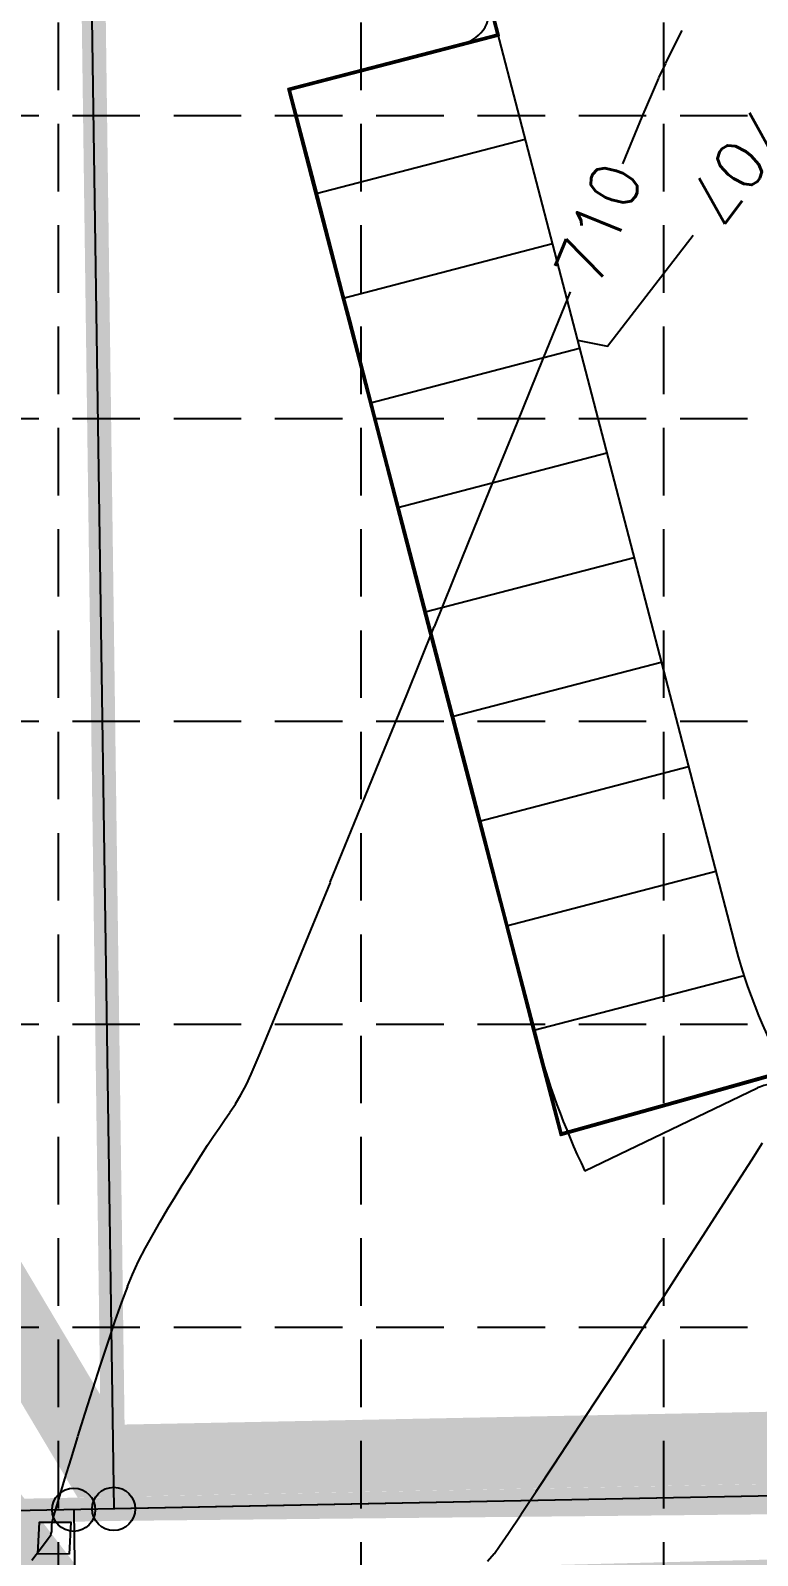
# Model space of a CAD drawing. Extents: x 5513 to 6525, y 3862 to 5479.
# Drawn here: x 5865.4 to 5926, y 4475 to 4602 of the extents above; entities that cross this region are included whole.
import ezdxf

# ---------------------------------------------------------------- set-up
doc = ezdxf.new("R2010")
doc.units = 0
doc.header["$LTSCALE"] = 50
doc.header["$MEASUREMENT"] = 0
for name, pattern in [('DAREA', [0.45, 0.35, -0.1]), ('DASH', [0.375, 0.25, -0.125]), ('HIDDEN', [0.375, 0.25, -0.125]), ('HIDDEN2', [0.1875, 0.125, -0.0625])]:
    doc.linetypes.add(name, pattern=pattern)
for name, color, linetype in [('C-DRNA-E', 11, 'DAREA'), ('C-PVMT-EP-N', 7, 'Continuous'), ('C-PVMT-FACE-F', 7, 'Continuous'), ('C-TOPO-MINR-N', 7, 'Continuous'), ('C-WTRC-EDGE', 4, 'HIDDEN2'), ('CONT-MJR', 6, 'Continuous'), ('CONT-MNR', 14, 'Continuous'), ('GRID', 254, 'HIDDEN'), ('LIMITS OF DISTURBANCE', 1, 'DASH'), ('SILT FENCE', 200, 'Continuous'), ('v-fenc-e', 6, 'BARBWIRE_1'), ('v-prop-adjn', 2, 'Continuous'), ('v-prop-corn', 2, 'Continuous'), ('v-prop-line', 3, 'Continuous'), ('V-PROP-SUBD-N', 4, 'Continuous')]:
    doc.layers.add(name, color=color, linetype=linetype)
for name, color, linetype, plot in [('C-TOPO-TINN--SUB-FACE', 6, 'Continuous', False), ('C-TOPO-TINN-CURB', 5, 'Continuous', False), ('C-TOPO-TINN-PVMT', 4, 'Continuous', False), ('C-TOPO-TINN-SUBG', 3, 'Continuous', False)]:
    doc.layers.add(name, color=color, linetype=linetype, plot=plot)
doc.styles.add('L100', font='simplex', dxfattribs={"height": 5})
doc.styles.add('L80', font='simplex', dxfattribs={"height": 4})
doc.styles.get("Standard").update_dxf_attribs({"font": 'ARIAL.TTF'})
doc.linetypes.add('BARBWIRE_1', pattern='A,1,-0.1,["X",Standard,S=0.075,R=0,X=-0.025,Y=-0.0375],-0.1', length=1.2)

msp = doc.modelspace()

# ---------------------------------------------------------------- linework, layer by layer
at = {"layer": 'C-DRNA-E', "color": 7, "const_width": 2, "flags": 128}
msp.add_lwpolyline([(5728.77, 4476.01), (6423.84, 4489.8), (6414.53, 5124.61), (6036.52, 5117.29), (6006.42, 5046.81), (5930.42, 4919.4)], dxfattribs=at)
at = {"layer": 'C-PVMT-EP-N', "color": 7}
msp.add_lwpolyline([(5903.57, 4604.55), (5924.13, 4525.67, 0.078495), (5929.62, 4513.09, 1.7238)], format="xyb", dxfattribs=at)
at = {"layer": 'C-PVMT-FACE-F', "color": 7}
for p, q in [((5886.91, 4597.11), (5901.43, 4600.89)), ((5889.18, 4588.4), (5906.6, 4592.94)), ((5891.45, 4579.69), (5908.87, 4584.23)), ((5893.72, 4570.98), (5911.14, 4575.52)), ((5895.99, 4562.27), (5913.41, 4566.81)), ((5898.26, 4553.56), (5915.67, 4558.1)), ((5900.53, 4544.85), (5917.94, 4549.39)), ((5902.8, 4536.14), (5920.21, 4540.68)), ((5905.06, 4527.43), (5922.48, 4531.97)), ((5907.33, 4518.72), (5924.75, 4523.26)), ((5925.96, 4513.91), (5911.58, 4507))]:
    msp.add_line(p, q, dxfattribs=at)
msp.add_lwpolyline([(5886.91, 4597.11), (5907.46, 4518.23, 0.048347), (5911.58, 4507, 0.048347)], format="xyb", dxfattribs=at)
for centre, start, end in [((5900.67, 4603.79), 284.6047, 14.6047), ((5927.26, 4511.21), 32.9423, 115.6765)]:
    msp.add_arc(centre, 3, start, end, dxfattribs=at)
at = {"layer": 'C-TOPO-MINR-N', "color": 7, "elevation": 707}
msp.add_lwpolyline([(5910.96, 4576.2), (5913.47, 4575.69), (5920.61, 4584.95)], dxfattribs=at)
at = {"layer": 'C-TOPO-TINN--SUB-FACE', "color": 7}
msp.add_polyline3d([(5928.05, 4515.25, 708.2), (5918.42, 4512.54, 708.2), (5909.64, 4510.08, 708.2), (5907.12, 4519.75, 708.1), (5904.6, 4529.43, 708.01), (5902.07, 4539.11, 707.91), (5899.55, 4548.79, 707.81), (5897.03, 4558.46, 707.72), (5894.51, 4568.14, 707.62), (5891.99, 4577.82, 707.52), (5891.37, 4580.19, 707.5), (5888.85, 4589.86, 707.5), (5886.97, 4597.07, 707.5), (5896.65, 4599.59, 707.4), (5904.39, 4601.61, 707.32), (5901.87, 4611.29, 707.26)], dxfattribs=at)
at = {"layer": 'C-TOPO-TINN-CURB', "color": 7}
msp.add_polyline3d([(5928.01, 4515.13, 708.2), (5918.41, 4512.44, 708.2), (5909.57, 4509.95, 708.2), (5907.03, 4519.68, 708.1), (5904.51, 4529.36, 708.01), (5901.99, 4539.03, 707.91), (5899.47, 4548.71, 707.81), (5896.95, 4558.39, 707.72), (5894.43, 4568.06, 707.62), (5891.9, 4577.74, 707.52), (5891.27, 4580.16, 707.5), (5888.75, 4589.84, 707.5), (5886.85, 4597.14, 707.5), (5896.57, 4599.68, 707.4), (5904.27, 4601.68, 707.32), (5901.76, 4611.31, 707.26)], dxfattribs=at)
at = {"layer": 'C-TOPO-TINN-PVMT', "color": 7}
msp.add_polyline3d([(5928.03, 4515.19, 707.7), (5918.4, 4512.49, 707.7), (5909.6, 4510.02, 707.7), (5907.08, 4519.69, 707.6), (5904.56, 4529.37, 707.51), (5902.04, 4539.05, 707.41), (5899.52, 4548.72, 707.31), (5897, 4558.4, 707.22), (5894.47, 4568.08, 707.12), (5891.95, 4577.75, 707.02), (5891.32, 4580.17, 707), (5888.8, 4589.85, 707), (5886.91, 4597.11, 707), (5896.59, 4599.63, 706.9), (5904.33, 4601.65, 706.82), (5901.81, 4611.32, 706.76)], dxfattribs=at)
at = {"layer": 'C-TOPO-TINN-SUBG', "color": 7}
msp.add_polyline3d([(5928.08, 4515.31, 707.2), (5918.41, 4512.59, 707.2), (5909.67, 4510.14, 707.2), (5907.17, 4519.77, 707.1), (5904.64, 4529.44, 707.01), (5902.12, 4539.12, 706.91), (5899.6, 4548.8, 706.81), (5897.08, 4558.47, 706.72), (5894.56, 4568.15, 706.62), (5892.04, 4577.83, 706.52), (5891.42, 4580.2, 706.5), (5888.9, 4589.88, 706.5), (5887.03, 4597.04, 706.5), (5896.66, 4599.54, 706.4), (5904.45, 4601.57, 706.32), (5901.92, 4611.3, 706.26)], dxfattribs=at)
at = {"layer": 'C-WTRC-EDGE', "color": 7, "const_width": 2}
msp.add_lwpolyline([(5868.36, 4775), (5872.32, 4478.86), (5959.87, 4479.74), (6008.04, 4559.21), (6005.13, 4699.51), (5940.81, 4698.18), (5940.68, 4704.51), (5927.01, 4704.23), (5926.13, 4746.89), (5939.79, 4747.17), (5939.66, 4753.5), (5991.65, 4754.58), (5991.28, 4772.41)], dxfattribs=at)
at = {"layer": 'CONT-MJR', "color": 42, "elevation": 710}
for points in [[(5918.97, 4600.57), (5919.69, 4601.98)], [(5916.36, 4594.79), (5917.23, 4596.85)], [(5915.19, 4591.95), (5916.36, 4594.79)], [(5914.75, 4590.89), (5915.19, 4591.95)], [(5910.16, 4579.66), (5910.39, 4580.22)], [(5905.93, 4569.29), (5908.11, 4574.63)], [(5903.67, 4563.72), (5905.93, 4569.29)], [(5901.36, 4558.04), (5903.67, 4563.72)], [(5896.73, 4546.67), (5899.03, 4552.32)], [(5888.55, 4526.58), (5890.37, 4531.04)], [(5884.51, 4516.8), (5885.58, 4519.37)], [(5882.92, 4513.35), (5883.39, 4514.21)], [(5882.01, 4511.89), (5882.46, 4512.58)], [(5876.81, 4503.83), (5877.43, 4504.84)], [(5876.19, 4502.78), (5876.81, 4503.83)], [(5875.57, 4501.69), (5876.19, 4502.78)], [(5874.4, 4499.48), (5874.97, 4500.59)], [(5873.48, 4497.39), (5873.88, 4498.37)], [(5872.45, 4494.51), (5873, 4496.09)], [(5869.95, 4486.83), (5870.58, 4488.83)], [(5869.34, 4484.88), (5869.95, 4486.83)], [(5868.26, 4481.37), (5868.77, 4483.04)], [(5867.16, 4477.48), (5867.19, 4477.76)], [(5866.87, 4476.39), (5867.1, 4476.73)]]:
    msp.add_lwpolyline(points, dxfattribs=at)
at = {"layer": 'CONT-MJR', "color": 42, "extrusion": (0.895803, -0.44445, 0), "elevation": 3257.51}
msp.add_lwpolyline([(6750.42, 710), (6751.89, 710)], dxfattribs=at)
at = {"layer": 'CONT-MJR', "color": 42, "extrusion": (0.904456, -0.426568, 0), "elevation": 3390.96}
msp.add_lwpolyline([(6683.03, 710), (6684.37, 710)], dxfattribs=at)
at = {"layer": 'CONT-MJR', "color": 42, "extrusion": (0.917561, -0.397594, 0), "elevation": 3601.74}
msp.add_lwpolyline([(6570.54, 710), (6571.83, 710)], dxfattribs=at)
at = {"layer": 'CONT-MJR', "color": 42, "extrusion": (0.926063, -0.377368, 0), "elevation": 3744.97}
msp.add_lwpolyline([(6465.93, 710), (6471.36, 710)], dxfattribs=at)
at = {"layer": 'CONT-MJR', "color": 42, "extrusion": (0.926349, -0.376668, 0), "elevation": 3749.85}
msp.add_lwpolyline([(6439.01, 710), (6445.18, 710)], dxfattribs=at)
at = {"layer": 'CONT-MJR', "color": 42, "extrusion": (0.926238, -0.37694, 0), "elevation": 3747.96}
msp.add_lwpolyline([(6428.08, 710), (6434.01, 710)], dxfattribs=at)
at = {"layer": 'CONT-MJR', "color": 42, "extrusion": (0.926111, -0.377251, 0), "elevation": 3745.8}
msp.add_lwpolyline([(6423.68, 710), (6429.34, 710)], dxfattribs=at)
at = {"layer": 'CONT-MJR', "color": 42, "extrusion": (0.925919, -0.377722, 0), "elevation": 3742.53}
msp.add_lwpolyline([(6420.3, 710), (6425.58, 710)], dxfattribs=at)
at = {"layer": 'CONT-MJR', "color": 42, "extrusion": (0.925204, -0.379471, 0), "elevation": 3730.4}
msp.add_lwpolyline([(6418.31, 710), (6422.54, 710)], dxfattribs=at)
at = {"layer": 'CONT-MJR', "color": 42, "extrusion": (0.924519, -0.381135, 0), "elevation": 3718.84}
msp.add_lwpolyline([(6421.45, 710), (6425.01, 710)], dxfattribs=at)
at = {"layer": 'CONT-MJR', "color": 42, "extrusion": (0.920746, -0.390163, 0), "elevation": 3655.85}
msp.add_lwpolyline([(6452.85, 710), (6454.75, 710)], dxfattribs=at)
at = {"layer": 'CONT-MJR', "color": 42, "extrusion": (0.911801, -0.410633, 0), "elevation": 3510.8}
msp.add_lwpolyline([(6531.98, 710), (6532.9, 710)], dxfattribs=at)
at = {"layer": 'CONT-MJR', "color": 42, "extrusion": (0.857357, -0.514722, 0), "elevation": 2720.65}
msp.add_lwpolyline([(6896.73, 710), (6897.62, 710)], dxfattribs=at)
at = {"layer": 'CONT-MJR', "color": 42, "extrusion": (0.818217, -0.57491, 0), "elevation": 2218.84}
msp.add_lwpolyline([(7071.73, 710), (7072.53, 710)], dxfattribs=at)
at = {"layer": 'CONT-MJR', "color": 42, "extrusion": (0.824383, -0.566033, 0), "elevation": 2295.15}
msp.add_lwpolyline([(7048.14, 710), (7048.93, 710)], dxfattribs=at)
at = {"layer": 'CONT-MJR', "color": 42, "extrusion": (0.821021, -0.570898, 0), "elevation": 2253.43}
msp.add_lwpolyline([(7059.96, 710), (7060.79, 710)], dxfattribs=at)
at = {"layer": 'CONT-MJR', "color": 42, "extrusion": (0.846301, -0.532705, 0), "elevation": 2574.31}
msp.add_lwpolyline([(6947.49, 710), (6948.48, 710)], dxfattribs=at)
at = {"layer": 'CONT-MJR', "color": 42, "extrusion": (0.831364, -0.555728, 0), "elevation": 2382.67}
msp.add_lwpolyline([(7016.5, 710), (7017.4, 710)], dxfattribs=at)
at = {"layer": 'CONT-MJR', "color": 42, "extrusion": (0.846787, -0.531932, 0), "elevation": 2580.66}
msp.add_lwpolyline([(6943.25, 710), (6944.24, 710)], dxfattribs=at)
at = {"layer": 'CONT-MJR', "color": 42, "extrusion": (0.850774, -0.525531, 0), "elevation": 2632.95}
msp.add_lwpolyline([(6924.58, 710), (6925.47, 710)], dxfattribs=at)
at = {"layer": 'CONT-MJR', "color": 42, "extrusion": (0.846273, -0.53275, 0), "elevation": 2573.95}
msp.add_lwpolyline([(6944.67, 710), (6945.74, 710)], dxfattribs=at)
at = {"layer": 'CONT-MJR', "color": 42, "extrusion": (0.848482, -0.529225, 0), "elevation": 2602.82}
msp.add_lwpolyline([(6932.76, 710), (6933.9, 710)], dxfattribs=at)
at = {"layer": 'CONT-MJR', "color": 42, "extrusion": (0.878743, -0.477295, 0), "elevation": 3014.48}
msp.add_lwpolyline([(6758.96, 710), (6760.21, 710)], dxfattribs=at)
at = {"layer": 'CONT-MJR', "color": 42, "extrusion": (0.905953, -0.423378, 0), "elevation": 3416.95}
msp.add_lwpolyline([(6562.19, 710), (6563.41, 710)], dxfattribs=at)
at = {"layer": 'CONT-MJR', "color": 42, "extrusion": (0.937812, -0.347143, 0), "elevation": 3946.99}
msp.add_lwpolyline([(6255.25, 710), (6256.65, 710)], dxfattribs=at)
at = {"layer": 'CONT-MJR', "color": 42, "extrusion": (0.947712, -0.319127, 0), "elevation": 4131.07}
msp.add_lwpolyline([(6131.69, 710), (6133.56, 710)], dxfattribs=at)
at = {"layer": 'CONT-MJR', "color": 42, "extrusion": (0.950212, -0.311604, 0), "elevation": 4179.55}
msp.add_lwpolyline([(6096.73, 710), (6098.75, 710)], dxfattribs=at)
at = {"layer": 'CONT-MJR', "color": 42, "extrusion": (0.952017, -0.306044, 0), "elevation": 4215.12}
msp.add_lwpolyline([(6070.1, 710), (6072.2, 710)], dxfattribs=at)
at = {"layer": 'CONT-MJR', "color": 42, "extrusion": (0.955433, -0.295209, 0), "elevation": 4283.79}
msp.add_lwpolyline([(6015.75, 710), (6017.68, 710)], dxfattribs=at)
at = {"layer": 'CONT-MJR', "color": 42, "extrusion": (0.957077, -0.289833, 0), "elevation": 4317.53}
msp.add_lwpolyline([(5988.35, 710), (5989.84, 710)], dxfattribs=at)
at = {"layer": 'CONT-MJR', "color": 42, "extrusion": (0.957996, -0.286783, 0), "elevation": 4336.59}
msp.add_lwpolyline([(5973.4, 710), (5974.57, 710)], dxfattribs=at)
at = {"layer": 'CONT-MJR', "color": 42, "extrusion": (0.95938, -0.282116, 0), "elevation": 4365.61}
msp.add_lwpolyline([(5951.43, 710), (5952.22, 710)], dxfattribs=at)
at = {"layer": 'CONT-MJR', "color": 42, "extrusion": (0.970783, -0.239958, 0), "elevation": 4621.45}
msp.add_lwpolyline([(5753.79, 710), (5754.06, 710)], dxfattribs=at)
at = {"layer": 'CONT-MJR', "color": 42, "extrusion": (0.999661, 0.026044, 0), "elevation": 5981.78}
msp.add_lwpolyline([(4322.91, 710), (4323.16, 710)], dxfattribs=at)
at = {"layer": 'CONT-MJR', "color": 42, "extrusion": (0.99975, -0.02237, 0), "elevation": 5765.54}
msp.add_lwpolyline([(4607.11, 710), (4607.36, 710)], dxfattribs=at)
at = {"layer": 'CONT-MJR', "color": 42, "extrusion": (0.963561, -0.267487, 0), "elevation": 4455.65}
msp.add_lwpolyline([(5883.99, 710), (5884.33, 710)], dxfattribs=at)
at = {"layer": 'CONT-MJR', "color": 42, "extrusion": (0.792758, -0.609536, 0), "elevation": 1922.5}
msp.add_lwpolyline([(7122.49, 710), (7123.83, 710)], dxfattribs=at)
at = {"layer": 'CONT-MJR', "color": 42, "extrusion": (0.799595, -0.600539, 0), "elevation": 2002.87}
msp.add_lwpolyline([(7101.65, 710), (7102.59, 710)], dxfattribs=at)
at = {"layer": 'CONT-MNR', "color": 42, "extrusion": (0.843772, -0.536702, 0), "elevation": 2580.34}
msp.add_lwpolyline([(6983.89, 709), (6985.57, 709)], dxfattribs=at)
at = {"layer": 'CONT-MNR', "color": 42, "elevation": 709}
for points in [[(5924.32, 4506.12), (5925.48, 4507.93)], [(5922.94, 4503.97), (5924.32, 4506.12)], [(5909, 4482.54), (5910.63, 4485.02)]]:
    msp.add_lwpolyline(points, dxfattribs=at)
at = {"layer": 'CONT-MNR', "color": 42, "extrusion": (0.840426, -0.541927, 0), "elevation": 2536.96}
msp.add_lwpolyline([(6992.17, 709), (6995.05, 709)], dxfattribs=at)
at = {"layer": 'CONT-MNR', "color": 42, "extrusion": (0.839823, -0.54286, 0), "elevation": 2529.2}
msp.add_lwpolyline([(6991.86, 709), (6994.98, 709)], dxfattribs=at)
at = {"layer": 'CONT-MNR', "color": 42, "extrusion": (0.839282, -0.543697, 0), "elevation": 2522.23}
msp.add_lwpolyline([(6991.09, 709), (6994.38, 709)], dxfattribs=at)
at = {"layer": 'CONT-MNR', "color": 42, "extrusion": (0.838756, -0.544508, 0), "elevation": 2515.47}
msp.add_lwpolyline([(6990.14, 709), (6993.52, 709)], dxfattribs=at)
at = {"layer": 'CONT-MNR', "color": 42, "extrusion": (0.838208, -0.545351, 0), "elevation": 2508.44}
msp.add_lwpolyline([(6989.27, 709), (6992.67, 709)], dxfattribs=at)
at = {"layer": 'CONT-MNR', "color": 42, "extrusion": (0.8376, -0.546285, 0), "elevation": 2500.65}
msp.add_lwpolyline([(6988.73, 709), (6992.06, 709)], dxfattribs=at)
at = {"layer": 'CONT-MNR', "color": 42, "extrusion": (0.836884, -0.547381, 0), "elevation": 2491.5}
msp.add_lwpolyline([(6988.81, 709), (6992, 709)], dxfattribs=at)
at = {"layer": 'CONT-MNR', "color": 42, "extrusion": (0.834791, -0.550567, 0), "elevation": 2464.84}
msp.add_lwpolyline([(6992.61, 709), (6995.28, 709)], dxfattribs=at)
at = {"layer": 'CONT-MNR', "color": 42, "extrusion": (0.833052, -0.553194, 0), "elevation": 2442.8}
msp.add_lwpolyline([(6998.03, 709), (7000.34, 709)], dxfattribs=at)
at = {"layer": 'CONT-MNR', "color": 42, "extrusion": (0.830222, -0.557434, 0), "elevation": 2407.1}
msp.add_lwpolyline([(7008.53, 709), (7010.39, 709)], dxfattribs=at)
at = {"layer": 'CONT-MNR', "color": 42, "extrusion": (0.808402, -0.588631, 0), "elevation": 2138.62}
msp.add_lwpolyline([(7093.02, 709), (7093.75, 709)], dxfattribs=at)
at = {"layer": 'CONT-MNR', "color": 42, "extrusion": (0.824665, -0.565621, 0), "elevation": 2337.63}
msp.add_lwpolyline([(7030.68, 709), (7032.01, 709)], dxfattribs=at)
at = {"layer": 'CONT-MNR', "color": 42, "extrusion": (0.750951, -0.660358, 0), "elevation": 1478.44}
msp.add_lwpolyline([(7258.53, 709), (7259.39, 709)], dxfattribs=at)
at = {"layer": 'GRID', "color": 253, "linetype": 'HIDDEN', "ltscale": 0.45}
for p, q in [((5867.71, 3989.52), (5867.71, 5452.43)), ((5892.93, 3989.52), (5892.93, 5452.43)), ((5918.15, 3989.52), (5918.15, 5452.43)), ((5539.82, 4594.89), (6498.25, 4594.89)), ((5539.82, 4569.67), (6498.25, 4569.67)), ((5539.82, 4544.45), (6498.25, 4544.45)), ((5539.82, 4519.23), (6498.25, 4519.23)), ((5539.82, 4494), (6498.25, 4494))]:
    msp.add_line(p, q, dxfattribs=at)
at = {"layer": 'LIMITS OF DISTURBANCE', "const_width": 6}
msp.add_lwpolyline([(5572.94, 5127.47), (5544.79, 5069.15), (5566.76, 5054.06), (5603.83, 5054.74), (5603.83, 5018.38), (5855.58, 5025.04), (5860.92, 4528.11), (5834.73, 4513.84), (5868.47, 4470.16), (6224.01, 4479.15), (6251.13, 4517.26), (6223.92, 4532.51), (6207.07, 5065.3), (6308.13, 5070.35), (6318.95, 5080.45), (6280.74, 5136.71)], close=True, dxfattribs=at)
at = {"layer": 'SILT FENCE', "const_width": 6}
msp.add_lwpolyline([(6235.51, 4516.83), (6218.73, 4488.25), (6216.07, 4489.68), (5871, 4482.84), (5852.47, 4513.96)], dxfattribs=at)
at = {"layer": 'v-fenc-e', "color": 7, "linetype": 'Continuous'}
msp.add_lwpolyline([(5868.62, 4475.1), (5865.99, 4475.11), (5866.13, 4477.76), (5868.76, 4477.75)], close=True, dxfattribs=at)
at = {"layer": 'v-prop-adjn', "color": 7}
msp.add_line((5868.99, 4478.79, -7.22), (5871.13, 4332.7, -7.22), dxfattribs=at)
at = {"layer": 'v-prop-corn', "color": 7}
for centre in [(5868.99, 4478.79, -7.22), (5872.32, 4478.86, -7.22)]:
    msp.add_circle(centre, 1.8, dxfattribs=at)
at = {"layer": 'v-prop-line', "color": 7}
for p, q in [((5863, 5114.54), (5872.32, 4478.86)), ((6423.84, 4489.8), (5564.72, 4472.75)), ((6215.17, 4485.66), (5872.32, 4478.86))]:
    msp.add_line(p, q, dxfattribs=at)
at = {"layer": 'V-PROP-SUBD-N', "color": 7}
msp.add_line((5863, 5114.54), (5872.32, 4478.86), dxfattribs=at)

# ---------------------------------------------------------------- texts
at = {"layer": 'C-TOPO-MINR-N', "color": 7, "insert": (5924.47, 4590.77, 707), "char_height": 4, "attachment_point": 5, "rotation": 232.3548, "style": 'L100'}
msp.add_mtext('{707}', dxfattribs=at)
at = {"layer": 'CONT-MJR', "color": 42, "insert": (5908.91, 4581.91, 710), "char_height": 4, "width": 14.2857, "attachment_point": 1, "rotation": 67.7445, "style": 'L80'}
msp.add_mtext('\\Fsimplex.shx;\\W1.0000000000;\\T1.0000000000;\\o\\l710', dxfattribs=at)

doc.saveas('drawing.dxf')
